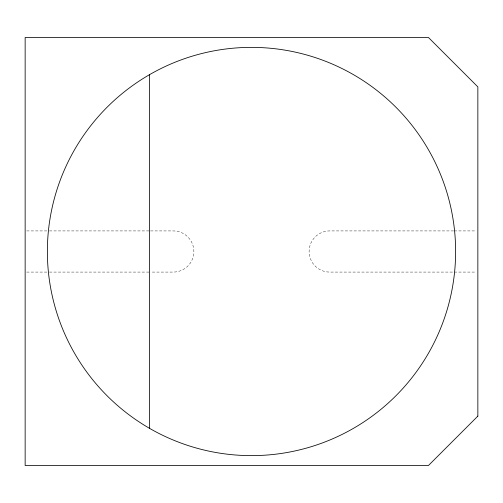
<?xml version="1.0" encoding="UTF-8"?>
<svg xmlns="http://www.w3.org/2000/svg" width="503" height="503" viewBox="0 0 503 503"><rect width="100%" height="100%" fill="white"/><g stroke="black" fill="none" stroke-linecap="round" stroke-linejoin="round"><path stroke-width="0.38" stroke-dasharray="2.52 1.89" d="M26.716 230.921L48.665 230.921M49.451 230.921L149.787 230.921M150.573 230.921L173.309 230.921A20.579 20.579 0 0 1 193.881 251.5A20.579 20.579 0 0 1 173.309 272.079L150.573 272.079M453.549 230.921L329.691 230.921A20.579 20.579 0 0 0 309.119 251.5A20.579 20.579 0 0 0 329.691 272.079L453.549 272.079M454.335 230.921L476.284 230.921M26.716 272.079L48.665 272.079M49.451 272.079L149.787 272.079M454.335 272.079L476.284 272.079"/><path stroke-width="0.75" d="M149.435 74.721L149.435 428.279A204.124 204.124 0 0 0 455.624 251.5A204.124 204.124 0 0 0 149.435 74.721A204.124 204.124 0 0 0 149.435 428.279M477.85 416.119L428.462 465.501L25.15 465.501L25.15 37.499L428.462 37.499L477.85 86.881L477.85 416.119"/></g></svg>
